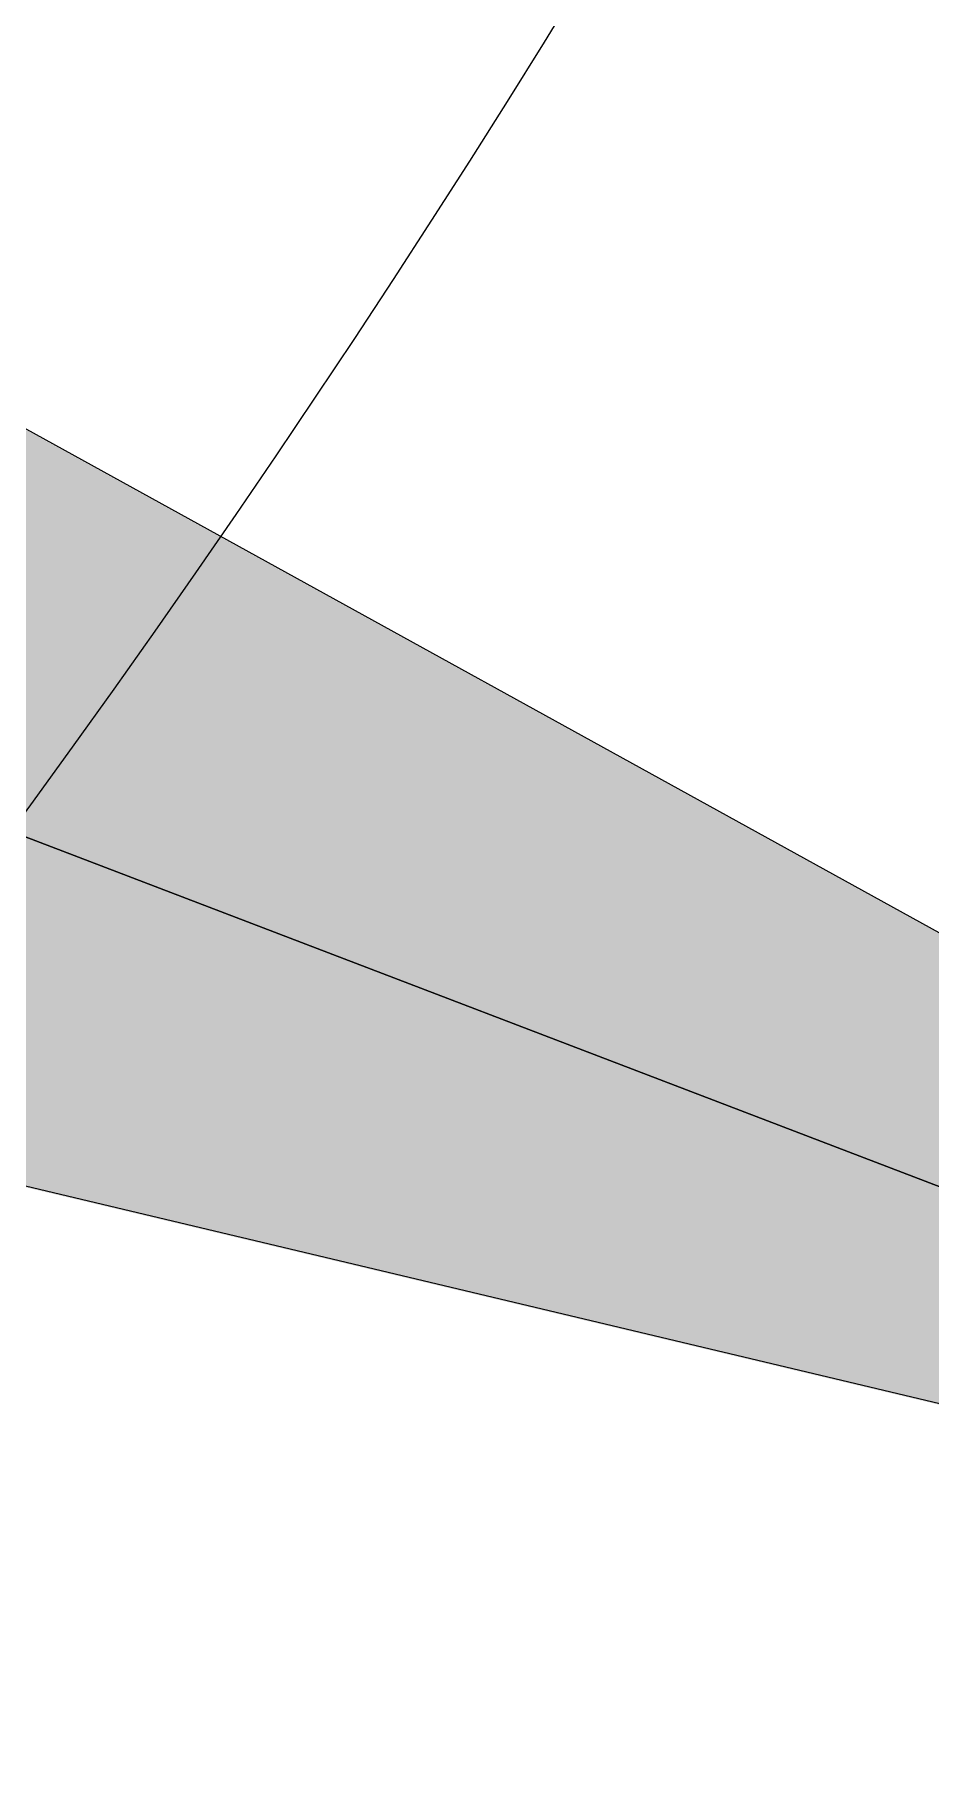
# Paper-space layout 'TOP_A1_00200_01-01-2017_MODELE' of a CAD drawing. Header units: metres. Extents: x 1274 to 2143, y 12 to 312.
# Drawn here: x 1323.878 to 1324.851, y 69.384 to 71.266 of the extents above; entities that cross this region are included whole.
import ezdxf

# ---------------------------------------------------------------- set-up
doc = ezdxf.new("R2010")
doc.units = ezdxf.units.M
doc.header["$LTSCALE"] = 2
doc.linetypes.add('CACHEX2', pattern=[0.75, 0.5, -0.25])
doc.layers.add('LOGO', color=4, linetype='Continuous')
doc.layers.add('rosace', color=7, linetype='Continuous')

# ---------------------------------------------------------------- blocks, each defined once
blk = doc.blocks.new('A$C581E6685')
at = {"layer": 'rosace'}
for color, points in [(32, [(-39.8519, 24.2064), (-37.1498, 25.5201), (-23.2602, 17.8548)]), (40, [(-39.8519, 24.2064), (-23.2602, 17.8548), (-38.5844, 21.5046)])]:
    blk.add_hatch(color=color, dxfattribs=at).paths.add_polyline_path(points)
at = {"layer": 'rosace', "color": 32}
blk.add_lwpolyline([(-39.8519, 24.2064), (-37.1498, 25.5201), (-23.2602, 17.8559)], close=True, dxfattribs=at)
at = {"layer": 'rosace', "color": 40}
blk.add_lwpolyline([(-39.8519, 24.2064), (-23.2602, 17.8559), (-38.584, 21.5046)], close=True, dxfattribs=at)
at = {"layer": 'rosace', "color": 32, "linetype": 'CACHEX2', "ltscale": 1.5}
blk.add_ellipse((-38.0538, 23.8138), major_axis=(-19.0311, -3.534), ratio=0.590567, dxfattribs=at)
at = {"layer": 'rosace', "color": 32}
blk.add_ellipse((-37.6144, 23.8499), major_axis=(-13.5768, -4.2839), ratio=0.791971, dxfattribs=at)

psp = doc.layouts.new('TOP_A1_00200_01-01-2017_MODELE')

# ---------------------------------------------------------------- block references
at = {"layer": 'LOGO'}
psp.add_blockref('A$C581E6685', (1349.7549, 51.5319), dxfattribs=at)

doc.saveas('drawing.dxf')
